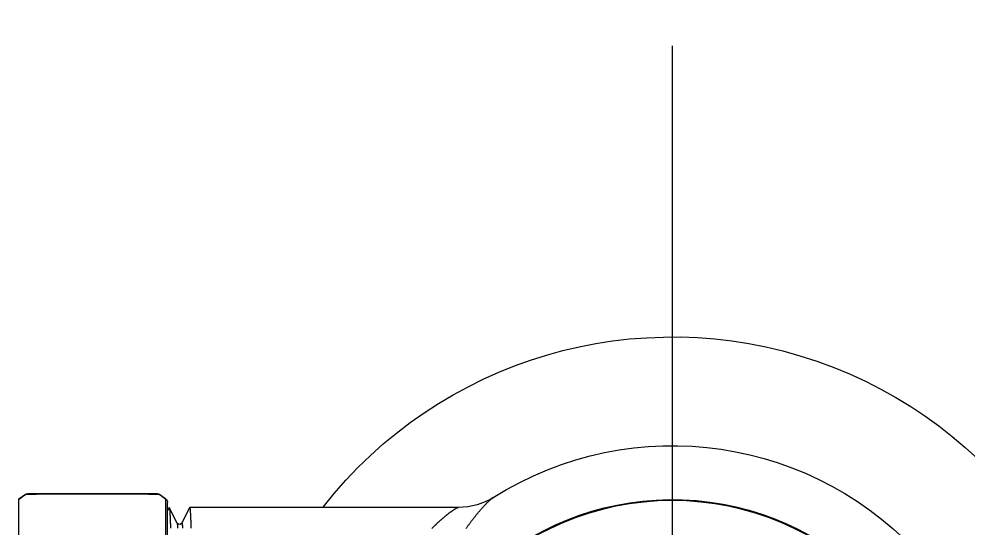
# Model space of a CAD drawing. Header units: millimetres. Extents: x 2213 to 82676, y 1050 to 28650.
# Drawn here: x 32554.2 to 32625.6, y 3511.3 to 3549.7 of the extents above; entities that cross this region are included whole.
import ezdxf

# ---------------------------------------------------------------- set-up
doc = ezdxf.new("R2010")
doc.units = ezdxf.units.MM
doc.header["$LTSCALE"] = 200
doc.linetypes.add('CENTERX2', pattern=[101.6, 63.5, -12.7, 12.7, -12.7])
doc.linetypes.add('DASHED', pattern=[0.75, 0.5, -0.25])
doc.layers.add('A-FIX', color=5, linetype='Continuous')

# ---------------------------------------------------------------- blocks, each defined once
blk = doc.blocks.new('대변기 정면도')
at = {"linetype": 'CENTERX2', "ltscale": 100}
blk.add_line((14863.962, 31360.438), (14863.962, 31250.468), dxfattribs=at)
at = {"linetype": 'Continuous'}
for p, q in [((14877.431, 31326.431), (14877.422, 31326.436)), ((14901.944, 31284.259), (14901.944, 31326.057)), ((14902.058, 31326.297), (14902.54, 31326.66)), ((14902.058, 31284.02), (14902.058, 31326.297)), ((14902.54, 31326.66), (14902.701, 31326.663)), ((14902.717, 31326.716), (14912.464, 31326.716)), ((14912.48, 31326.663), (14912.641, 31326.66)), ((14912.641, 31326.66), (14913.122, 31326.297)), ((14913.122, 31284.02), (14913.122, 31326.297)), ((14880.042, 31325.689), (14900.276, 31325.689)), ((14880.042, 31325.689), (14900.276, 31325.689)), ((14900.282, 31325.684), (14900.869, 31324.511)), ((14901.223, 31324.511), (14901.81, 31325.684)), ((14901.816, 31325.689), (14901.81, 31325.684)), ((14901.822, 31325.684), (14901.816, 31325.689)), ((14901.822, 31325.684), (14901.944, 31325.439))]:
    blk.add_line(p, q, dxfattribs=at)
for points in [[(14877.441, 31326.424), (14877.621, 31326.316), (14878.052, 31326.101), (14878.631, 31325.891), (14879.351, 31325.737), (14880.034, 31325.689)], [(14877.529, 31326.362), (14877.528, 31326.363), (14877.528, 31326.363), (14877.527, 31326.363), (14877.527, 31326.364), (14877.527, 31326.364), (14877.526, 31326.364), (14877.526, 31326.365), (14877.525, 31326.365), (14877.525, 31326.365), (14877.524, 31326.366), (14877.524, 31326.366), (14877.524, 31326.366), (14877.523, 31326.367), (14877.523, 31326.367), (14877.522, 31326.367), (14877.522, 31326.368), (14877.521, 31326.368), (14877.521, 31326.368), (14877.52, 31326.369), (14877.52, 31326.369), (14877.52, 31326.369), (14877.519, 31326.37), (14877.519, 31326.37), (14877.518, 31326.37), (14877.518, 31326.371), (14877.517, 31326.371), (14877.517, 31326.371), (14877.516, 31326.372), (14877.516, 31326.372), (14877.516, 31326.372), (14877.515, 31326.373), (14877.515, 31326.373), (14877.514, 31326.373), (14877.514, 31326.374), (14877.513, 31326.374), (14877.513, 31326.374), (14877.512, 31326.375), (14877.512, 31326.375), (14877.512, 31326.375), (14877.511, 31326.376), (14877.511, 31326.376), (14877.51, 31326.376), (14877.51, 31326.377), (14877.509, 31326.377), (14877.509, 31326.377), (14877.508, 31326.378), (14877.508, 31326.378), (14877.507, 31326.378), (14877.507, 31326.379), (14877.507, 31326.379), (14877.506, 31326.379), (14877.506, 31326.38), (14877.505, 31326.38), (14877.505, 31326.38), (14877.504, 31326.381), (14877.504, 31326.381), (14877.503, 31326.381), (14877.503, 31326.382), (14877.503, 31326.382), (14877.502, 31326.382), (14877.502, 31326.383), (14877.501, 31326.383), (14877.501, 31326.383), (14877.5, 31326.384), (14877.5, 31326.384), (14877.499, 31326.384), (14877.499, 31326.385), (14877.499, 31326.385), (14877.498, 31326.385), (14877.498, 31326.386), (14877.497, 31326.386), (14877.497, 31326.386), (14877.496, 31326.387), (14877.496, 31326.387), (14877.495, 31326.387), (14877.495, 31326.388), (14877.494, 31326.388), (14877.494, 31326.388), (14877.494, 31326.389), (14877.493, 31326.389), (14877.493, 31326.389), (14877.492, 31326.389), (14877.492, 31326.39), (14877.491, 31326.39), (14877.491, 31326.39), (14877.49, 31326.391), (14877.49, 31326.391), (14877.49, 31326.391), (14877.489, 31326.392), (14877.489, 31326.392), (14877.488, 31326.392), (14877.488, 31326.393), (14877.487, 31326.393), (14877.487, 31326.393), (14877.486, 31326.394), (14877.486, 31326.394), (14877.485, 31326.394), (14877.485, 31326.395), (14877.484, 31326.395), (14877.484, 31326.396), (14877.483, 31326.396), (14877.483, 31326.396), (14877.482, 31326.397), (14877.482, 31326.397), (14877.481, 31326.397), (14877.481, 31326.398), (14877.48, 31326.398), (14877.48, 31326.398), (14877.48, 31326.399), (14877.479, 31326.399), (14877.479, 31326.399), (14877.478, 31326.399), (14877.478, 31326.4), (14877.477, 31326.4), (14877.477, 31326.4), (14877.476, 31326.401), (14877.476, 31326.401), (14877.475, 31326.401), (14877.475, 31326.402), (14877.475, 31326.402), (14877.474, 31326.402), (14877.474, 31326.403), (14877.473, 31326.403), (14877.473, 31326.403), (14877.472, 31326.404), (14877.472, 31326.404), (14877.471, 31326.404), (14877.471, 31326.405), (14877.47, 31326.405), (14877.47, 31326.405), (14877.469, 31326.405), (14877.469, 31326.406), (14877.469, 31326.406), (14877.468, 31326.406), (14877.468, 31326.407), (14877.467, 31326.407), (14877.467, 31326.407), (14877.466, 31326.408), (14877.466, 31326.408), (14877.465, 31326.408), (14877.465, 31326.409), (14877.464, 31326.409), (14877.464, 31326.409), (14877.464, 31326.41), (14877.463, 31326.41), (14877.463, 31326.41), (14877.462, 31326.41), (14877.462, 31326.411), (14877.461, 31326.411), (14877.461, 31326.411), (14877.46, 31326.412), (14877.46, 31326.412), (14877.459, 31326.412), (14877.459, 31326.413), (14877.458, 31326.413), (14877.458, 31326.413), (14877.458, 31326.414)], [(14879.472, 31324.104), (14879.445, 31324.142), (14879.418, 31324.18), (14879.391, 31324.218), (14879.364, 31324.256), (14879.337, 31324.294), (14879.309, 31324.332), (14879.282, 31324.37), (14879.254, 31324.407), (14879.227, 31324.445), (14879.199, 31324.482), (14879.171, 31324.52), (14879.143, 31324.557), (14879.115, 31324.595), (14879.087, 31324.632), (14879.059, 31324.669), (14879.031, 31324.706), (14879.003, 31324.743), (14878.974, 31324.78), (14878.946, 31324.817), (14878.917, 31324.854), (14878.888, 31324.891), (14878.859, 31324.928), (14878.831, 31324.964), (14878.802, 31325.001), (14878.773, 31325.037), (14878.743, 31325.074), (14878.714, 31325.11), (14878.685, 31325.146), (14878.655, 31325.182), (14878.625, 31325.219), (14878.596, 31325.254), (14878.566, 31325.29), (14878.536, 31325.326), (14878.506, 31325.362), (14878.476, 31325.397), (14878.446, 31325.433), (14878.415, 31325.468), (14878.385, 31325.504), (14878.354, 31325.539), (14878.323, 31325.574), (14878.292, 31325.609), (14878.261, 31325.644), (14878.23, 31325.678), (14878.199, 31325.713), (14878.167, 31325.747), (14878.136, 31325.782), (14878.104, 31325.816), (14878.072, 31325.85), (14878.04, 31325.884), (14878.008, 31325.917), (14877.975, 31325.951), (14877.942, 31325.984), (14877.91, 31326.017), (14877.877, 31326.05), (14877.843, 31326.083), (14877.81, 31326.116), (14877.776, 31326.148), (14877.742, 31326.18), (14877.708, 31326.212), (14877.673, 31326.243), (14877.638, 31326.274), (14877.602, 31326.304), (14877.566, 31326.333), (14877.529, 31326.362)], [(14902.701, 31326.663), (14902.745, 31326.664), (14902.788, 31326.664), (14902.832, 31326.665), (14902.876, 31326.666), (14902.92, 31326.666), (14902.964, 31326.667), (14903.008, 31326.667), (14903.051, 31326.668), (14903.095, 31326.669), (14903.139, 31326.669), (14903.183, 31326.67), (14903.227, 31326.67), (14903.271, 31326.671), (14903.315, 31326.672), (14903.358, 31326.672), (14903.402, 31326.673), (14903.446, 31326.673), (14903.49, 31326.674), (14903.534, 31326.674), (14903.578, 31326.675), (14903.622, 31326.675), (14903.665, 31326.676), (14903.709, 31326.676), (14903.753, 31326.677), (14903.797, 31326.677), (14903.841, 31326.678), (14903.885, 31326.678), (14903.929, 31326.678), (14903.972, 31326.679), (14904.016, 31326.679), (14904.06, 31326.68), (14904.104, 31326.68), (14904.148, 31326.681), (14904.192, 31326.681), (14904.235, 31326.681), (14904.279, 31326.682), (14904.323, 31326.682), (14904.367, 31326.683), (14904.411, 31326.683), (14904.455, 31326.683), (14904.499, 31326.684), (14904.542, 31326.684), (14904.586, 31326.684), (14904.63, 31326.685), (14904.674, 31326.685), (14904.718, 31326.685), (14904.762, 31326.686), (14904.806, 31326.686), (14904.849, 31326.686), (14904.893, 31326.687), (14904.937, 31326.687), (14904.981, 31326.687), (14905.025, 31326.688), (14905.069, 31326.688), (14905.113, 31326.688), (14905.156, 31326.688), (14905.2, 31326.689), (14905.244, 31326.689), (14905.288, 31326.689), (14905.332, 31326.689), (14905.376, 31326.69), (14905.42, 31326.69), (14905.463, 31326.69), (14905.507, 31326.69), (14905.551, 31326.691), (14905.595, 31326.691), (14905.639, 31326.691), (14905.683, 31326.691), (14905.727, 31326.691), (14905.77, 31326.692), (14905.814, 31326.692), (14905.858, 31326.692), (14905.902, 31326.692), (14905.946, 31326.692), (14905.99, 31326.692), (14906.033, 31326.693), (14906.077, 31326.693), (14906.121, 31326.693), (14906.165, 31326.693), (14906.209, 31326.693), (14906.253, 31326.693), (14906.297, 31326.694), (14906.34, 31326.694), (14906.384, 31326.694), (14906.428, 31326.694), (14906.472, 31326.694), (14906.516, 31326.694), (14906.56, 31326.694), (14906.604, 31326.694), (14906.647, 31326.694), (14906.691, 31326.695), (14906.735, 31326.695), (14906.779, 31326.695), (14906.823, 31326.695), (14906.867, 31326.695), (14906.911, 31326.695), (14906.954, 31326.695), (14906.998, 31326.695), (14907.042, 31326.695), (14907.086, 31326.695), (14907.13, 31326.695), (14907.174, 31326.695), (14907.218, 31326.695), (14907.261, 31326.695), (14907.305, 31326.695), (14907.349, 31326.695), (14907.393, 31326.695), (14907.437, 31326.695), (14907.481, 31326.695), (14907.525, 31326.695), (14907.568, 31326.695), (14907.612, 31326.695), (14907.656, 31326.695), (14907.7, 31326.695), (14907.744, 31326.695), (14907.788, 31326.695), (14907.832, 31326.695), (14907.875, 31326.695), (14907.919, 31326.695), (14907.963, 31326.695), (14908.007, 31326.695), (14908.051, 31326.695), (14908.095, 31326.695), (14908.139, 31326.695), (14908.182, 31326.695), (14908.226, 31326.695), (14908.27, 31326.695), (14908.314, 31326.695), (14908.358, 31326.695), (14908.402, 31326.695), (14908.446, 31326.695), (14908.489, 31326.695), (14908.533, 31326.694), (14908.577, 31326.694), (14908.621, 31326.694), (14908.665, 31326.694), (14908.709, 31326.694), (14908.753, 31326.694), (14908.796, 31326.694), (14908.84, 31326.694), (14908.884, 31326.694), (14908.928, 31326.693), (14908.972, 31326.693), (14909.016, 31326.693), (14909.059, 31326.693), (14909.103, 31326.693), (14909.147, 31326.693), (14909.191, 31326.692), (14909.235, 31326.692), (14909.279, 31326.692), (14909.323, 31326.692), (14909.366, 31326.692), (14909.41, 31326.692), (14909.454, 31326.691), (14909.498, 31326.691), (14909.542, 31326.691), (14909.586, 31326.691), (14909.63, 31326.691), (14909.673, 31326.69), (14909.717, 31326.69), (14909.761, 31326.69), (14909.805, 31326.69), (14909.849, 31326.689), (14909.893, 31326.689), (14909.937, 31326.689), (14909.98, 31326.689), (14910.024, 31326.688), (14910.068, 31326.688), (14910.112, 31326.688), (14910.156, 31326.688), (14910.2, 31326.687), (14910.244, 31326.687), (14910.287, 31326.687), (14910.331, 31326.686), (14910.375, 31326.686), (14910.419, 31326.686), (14910.463, 31326.685), (14910.507, 31326.685), (14910.551, 31326.685), (14910.594, 31326.684), (14910.638, 31326.684), (14910.682, 31326.684), (14910.726, 31326.683), (14910.77, 31326.683), (14910.814, 31326.683), (14910.858, 31326.682), (14910.901, 31326.682), (14910.945, 31326.681), (14910.989, 31326.681), (14911.033, 31326.681), (14911.077, 31326.68), (14911.121, 31326.68), (14911.164, 31326.679), (14911.208, 31326.679), (14911.252, 31326.678), (14911.296, 31326.678), (14911.34, 31326.678), (14911.384, 31326.677), (14911.428, 31326.677), (14911.471, 31326.676), (14911.515, 31326.676), (14911.559, 31326.675), (14911.603, 31326.675), (14911.647, 31326.674), (14911.691, 31326.674), (14911.735, 31326.673), (14911.778, 31326.673), (14911.822, 31326.672), (14911.866, 31326.672), (14911.91, 31326.671), (14911.954, 31326.67), (14911.998, 31326.67), (14912.042, 31326.669), (14912.085, 31326.669), (14912.129, 31326.668), (14912.173, 31326.667), (14912.217, 31326.667), (14912.261, 31326.666), (14912.305, 31326.666), (14912.348, 31326.665), (14912.392, 31326.664), (14912.436, 31326.664), (14912.48, 31326.663)], [(14882.046, 31324.114), (14882.022, 31324.137), (14881.999, 31324.16), (14881.975, 31324.183), (14881.952, 31324.205), (14881.928, 31324.228), (14881.905, 31324.251), (14881.881, 31324.274), (14881.857, 31324.297), (14881.833, 31324.319), (14881.809, 31324.342), (14881.786, 31324.365), (14881.762, 31324.387), (14881.738, 31324.41), (14881.714, 31324.432), (14881.69, 31324.455), (14881.666, 31324.477), (14881.642, 31324.5), (14881.617, 31324.522), (14881.593, 31324.544), (14881.569, 31324.566), (14881.545, 31324.589), (14881.52, 31324.611), (14881.496, 31324.633), (14881.472, 31324.655), (14881.447, 31324.677), (14881.423, 31324.699), (14881.398, 31324.721), (14881.373, 31324.742), (14881.349, 31324.764), (14881.324, 31324.786), (14881.299, 31324.808), (14881.275, 31324.829), (14881.25, 31324.851), (14881.225, 31324.872), (14881.2, 31324.894), (14881.175, 31324.915), (14881.15, 31324.936), (14881.125, 31324.958), (14881.1, 31324.979), (14881.074, 31325), (14881.049, 31325.021), (14881.024, 31325.042), (14880.998, 31325.063), (14880.973, 31325.084), (14880.948, 31325.104), (14880.922, 31325.125), (14880.896, 31325.146), (14880.871, 31325.166), (14880.845, 31325.187), (14880.819, 31325.207), (14880.793, 31325.227), (14880.767, 31325.248), (14880.741, 31325.268), (14880.715, 31325.288), (14880.689, 31325.308), (14880.663, 31325.327), (14880.636, 31325.347), (14880.61, 31325.366), (14880.583, 31325.386), (14880.557, 31325.405), (14880.53, 31325.424), (14880.503, 31325.443), (14880.476, 31325.462), (14880.449, 31325.481), (14880.422, 31325.499), (14880.394, 31325.517), (14880.367, 31325.535), (14880.339, 31325.553), (14880.311, 31325.57), (14880.283, 31325.587), (14880.255, 31325.604), (14880.226, 31325.62), (14880.197, 31325.635), (14880.168, 31325.65), (14880.137, 31325.663), (14880.107, 31325.676), (14880.075, 31325.686), (14880.042, 31325.69)], [(14900.276, 31325.69), (14900.264, 31325.662), (14900.258, 31325.631), (14900.253, 31325.6), (14900.25, 31325.569), (14900.246, 31325.538), (14900.243, 31325.507), (14900.241, 31325.475), (14900.238, 31325.444), (14900.236, 31325.413), (14900.234, 31325.382), (14900.232, 31325.35), (14900.23, 31325.319), (14900.228, 31325.288), (14900.226, 31325.257), (14900.224, 31325.225), (14900.222, 31325.194), (14900.221, 31325.163), (14900.219, 31325.131), (14900.217, 31325.1), (14900.216, 31325.069), (14900.214, 31325.038), (14900.213, 31325.006), (14900.211, 31324.975), (14900.21, 31324.944), (14900.209, 31324.912), (14900.207, 31324.881), (14900.206, 31324.85), (14900.205, 31324.818), (14900.203, 31324.787), (14900.202, 31324.756), (14900.201, 31324.725), (14900.2, 31324.693), (14900.198, 31324.662), (14900.197, 31324.631), (14900.196, 31324.599), (14900.195, 31324.568), (14900.194, 31324.537), (14900.193, 31324.505), (14900.191, 31324.474), (14900.19, 31324.443), (14900.189, 31324.411), (14900.188, 31324.38), (14900.187, 31324.349), (14900.186, 31324.318), (14900.185, 31324.286), (14900.184, 31324.255), (14900.183, 31324.224), (14900.182, 31324.192), (14900.181, 31324.161), (14900.18, 31324.13)], [(14900.869, 31324.511), (14900.897, 31324.47), (14900.983, 31324.414), (14901.12, 31324.418), (14901.203, 31324.479), (14901.223, 31324.511)]]:
    blk.add_lwpolyline(points, dxfattribs=at)
at = {"linetype": 'DASHED'}
for points in [[(14901.81, 31325.684), (14901.8, 31325.65), (14901.795, 31325.614), (14901.791, 31325.579), (14901.787, 31325.543), (14901.783, 31325.508), (14901.78, 31325.472), (14901.777, 31325.437), (14901.775, 31325.401), (14901.772, 31325.365), (14901.77, 31325.33), (14901.768, 31325.294), (14901.766, 31325.259), (14901.764, 31325.223), (14901.762, 31325.187), (14901.76, 31325.152), (14901.758, 31325.116), (14901.756, 31325.081), (14901.754, 31325.045), (14901.753, 31325.009), (14901.751, 31324.974), (14901.749, 31324.938), (14901.748, 31324.902), (14901.746, 31324.867), (14901.745, 31324.831), (14901.743, 31324.795), (14901.742, 31324.76), (14901.741, 31324.724), (14901.739, 31324.688), (14901.738, 31324.653), (14901.736, 31324.617), (14901.735, 31324.582), (14901.734, 31324.546), (14901.733, 31324.51), (14901.731, 31324.475), (14901.73, 31324.439), (14901.729, 31324.403), (14901.728, 31324.368), (14901.726, 31324.332), (14901.725, 31324.296), (14901.724, 31324.261), (14901.723, 31324.225), (14901.722, 31324.189), (14901.721, 31324.154), (14901.719, 31324.118)], [(14900.869, 31324.511), (14900.852, 31324.499), (14900.846, 31324.471), (14900.841, 31324.442), (14900.837, 31324.412), (14900.834, 31324.383), (14900.831, 31324.354), (14900.828, 31324.324), (14900.825, 31324.295), (14900.823, 31324.265), (14900.821, 31324.236), (14900.818, 31324.206), (14900.816, 31324.177), (14900.814, 31324.147), (14900.813, 31324.118)], [(14901.224, 31324.511), (14901.215, 31324.483), (14901.21, 31324.453), (14901.206, 31324.424), (14901.202, 31324.395), (14901.199, 31324.365), (14901.196, 31324.336), (14901.193, 31324.307), (14901.191, 31324.277), (14901.189, 31324.248), (14901.187, 31324.218), (14901.185, 31324.189), (14901.183, 31324.159), (14901.181, 31324.13)]]:
    blk.add_lwpolyline(points, dxfattribs=at)
at = {"linetype": 'Continuous'}
blk.add_circle((14863.962, 31305.158), 21.044, dxfattribs=at)
for centre, radius, start, end in [((14863.962, 31305.158), 33.363, 38.03057, 321.96943), ((14863.962, 31305.158), 25.178, 57.6319, 302.36819), ((14863.962, 31305.158), 21.121, 9.88977, 350.11023), ((14876.969, 31325.679), 0.882, 56.34445, 57.60738), ((14902.252, 31326.057), 0.308, 129.00214, 180), ((14907.59, 31319.466), 8.79, 125.06938, 129.00214), ((14902.717, 31326.408), 0.308, 89.99982, 125.06923), ((14912.464, 31326.408), 0.308, 54.93081, 90.00023), ((14907.59, 31319.466), 8.79, 50.99786, 54.93062)]:
    blk.add_arc(centre, radius, start, end, dxfattribs=at)
blk.add_open_spline([(14952.177, 31384.131), (14950.715, 31415.548), (14940.865, 31432.049), (14923.137, 31446.662), (14901.789, 31451.142), (14860.933, 31451.938), (14828.198, 31437.302), (14792.659, 31387.492), (14752.16, 31289.083), (14728.685, 31212.884), (14720.078, 31177.64), (14736.615, 31134.759), (14736.61, 31117.386), (14818.227, 31027.098), (14900.762, 31025.9), (14924.525, 31026.795), (14943.891, 31048.388), (14949.698, 31067.942), (14949.638, 31243.545), (14953.639, 31352.714), (14952.177, 31384.131)], degree=3)

msp = doc.modelspace()

# ---------------------------------------------------------------- block references
at = {"layer": 'A-FIX', "xscale": -1}
msp.add_blockref('대변기 정면도', (47467.29, -27812.796), dxfattribs=at)

doc.saveas('drawing.dxf')
